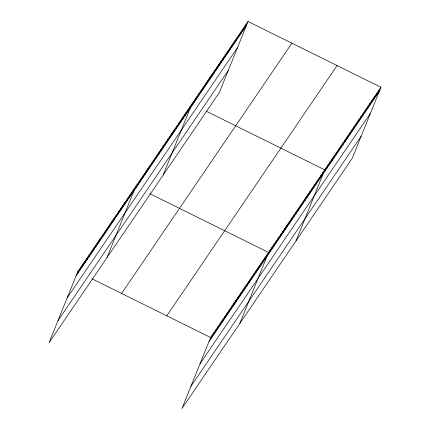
<?xml version="1.0" encoding="UTF-8"?>
<svg xmlns="http://www.w3.org/2000/svg" width="430" height="430" viewBox="0 0 430 430"><rect width="100%" height="100%" fill="white"/><g stroke="black" fill="none" stroke-linecap="round" stroke-linejoin="round"><path stroke-width="0.64" d="M248.051 21.5L77.733 271.755L49.052 342.742L219.37 92.488L248.051 21.5L380.948 87.258L352.267 158.245L181.949 408.5L210.63 337.512L380.948 87.258M77.916 273.12L79.545 269.094M79.727 270.459L81.356 266.433M81.539 267.799L83.162 263.778M83.345 265.143L84.973 261.118M85.156 262.483L86.785 258.457M86.968 259.822L88.591 255.802M88.773 257.167L90.402 253.141M90.585 254.506L92.213 250.48M92.396 251.846L94.019 247.82M94.202 249.19L95.831 245.165M96.014 246.53L97.642 242.504M97.825 243.869L99.448 239.843M99.631 241.214L101.26 237.188M101.442 238.553L103.071 234.527M103.254 235.893L104.877 231.867M105.06 233.237L106.688 229.212M106.871 230.577L108.5 226.551M108.682 227.916L110.306 223.89M110.489 225.261L112.117 221.235M112.3 222.6L113.928 218.574M114.111 219.94L115.734 215.914M115.917 217.279L117.546 213.258M117.729 214.624L119.357 210.598M119.54 211.963L121.163 207.937M121.346 209.302L122.975 205.282M123.157 206.647L124.786 202.621M124.969 203.987L126.592 199.961M126.775 201.326L128.403 197.3M128.586 198.671L130.215 194.645M130.397 196.01L132.021 191.984M132.203 193.35L133.832 189.324M106.962 257.656L135.643 186.668L136.74 187.211M135.826 188.028L137.455 184.002M137.643 185.362L139.266 181.336M139.454 182.702L141.083 178.676M141.266 180.036L142.894 176.01M143.082 177.37L144.706 173.349M144.894 174.709L146.523 170.683M146.705 172.043L148.334 168.017M148.522 169.382L150.145 165.356M150.333 166.716L151.957 162.69M152.145 164.05L153.773 160.025M153.962 161.39L155.585 157.364M155.773 158.724L157.396 154.698M157.584 156.058L159.213 152.037M159.396 153.397L161.024 149.371M161.212 150.731L162.836 146.705M163.024 148.071L164.652 144.045M164.835 145.404L166.464 141.379M166.652 142.738L168.275 138.713M168.463 140.078L170.092 136.052M170.275 137.412L171.903 133.386M172.091 134.746L173.715 130.725M173.903 132.085L175.526 128.059M175.714 129.419L177.343 125.393M177.525 126.759L179.154 122.733M179.342 124.093L180.965 120.067M181.154 121.427L182.782 117.401M182.965 118.766L184.594 114.74M184.782 116.1L186.405 112.074M186.593 113.434L188.222 109.413M188.404 110.773L190.033 106.747M163.163 175.075L191.845 104.081L192.941 104.624M192.033 105.447L193.661 101.421M193.844 102.781L195.473 98.755M195.661 100.115L197.284 96.089M197.472 97.454L199.095 93.428M199.283 94.788L200.912 90.762M201.095 92.127L202.724 88.102M202.912 89.462L204.535 85.436M204.723 86.795L206.352 82.77M206.534 84.135L208.163 80.109M208.351 81.469L209.974 77.443M210.162 78.803L211.791 74.777M211.974 76.142L213.602 72.116M213.791 73.476L215.414 69.45M215.602 70.816L217.225 66.79M217.413 68.15L219.042 64.124M219.23 65.484L220.853 61.458M221.041 62.823L222.665 58.797M222.853 60.157L224.481 56.131M224.664 57.491L226.293 53.465M226.481 54.83L228.104 50.804M228.292 52.164L229.921 48.139M230.104 49.504L231.732 45.478M231.921 46.838L233.544 42.812M233.732 44.172L235.361 40.146M235.543 41.511L237.172 37.485M237.36 38.845L238.983 34.819M239.171 36.179L240.795 32.153M240.983 33.518L242.611 29.493M242.799 30.852L244.423 26.827M244.611 28.192L246.234 24.166M210.813 338.878L212.441 334.852M212.624 336.217L214.253 332.191M214.436 333.562L216.059 329.536M216.242 330.901L217.87 326.875M218.053 328.24L219.682 324.215M219.864 325.585L221.488 321.559M221.67 322.925L223.299 318.899M223.482 320.264L225.11 316.238M225.293 317.609L226.916 313.583M227.099 314.948L228.728 310.922M228.91 312.287L230.539 308.262M230.722 309.627L232.345 305.606M232.528 306.972L234.156 302.946M234.339 304.311L235.968 300.285M236.151 301.65L237.774 297.63M237.957 298.995L239.585 294.969M239.768 296.334L241.397 292.309M241.579 293.674L243.203 289.648M243.385 291.019L245.014 286.993M245.197 288.358L246.825 284.332M247.008 285.697L248.631 281.671M248.814 283.042L250.443 279.016M250.625 280.381L252.254 276.356M252.437 277.721L254.06 273.695M254.243 275.066L255.871 271.04M256.054 272.405L257.683 268.379M257.866 269.744L259.489 265.719M259.672 267.089L261.3 263.063M261.483 264.428L263.112 260.403M263.294 261.768L264.918 257.742M265.1 259.107L266.729 255.087M239.859 323.414L268.54 252.426L149.893 193.72M268.723 253.786L270.352 249.76M270.54 251.125L272.163 247.1M272.351 248.459L273.98 244.433M274.163 245.793L275.791 241.767M275.979 243.133L277.603 239.107M277.791 240.467L279.419 236.441M279.602 237.801L281.231 233.78M281.419 235.14L283.042 231.114M283.23 232.474L284.853 228.448M285.042 229.814L286.67 225.788M286.853 227.148L288.482 223.122M288.67 224.481L290.293 220.456M290.481 221.821L292.11 217.795M292.292 219.155L293.921 215.129M294.109 216.489L295.733 212.468M295.921 213.828L297.549 209.802M297.732 211.162L299.361 207.136M299.549 208.502L301.172 204.476M301.36 205.836L302.989 201.81M303.171 203.17L304.8 199.144M304.988 200.509L306.612 196.483M306.8 197.843L308.423 193.817M308.611 195.177L310.24 191.156M310.422 192.516L312.051 188.49M312.239 189.85L313.862 185.825M314.05 187.19L315.679 183.164M315.862 184.524L317.49 180.498M317.679 181.858L319.302 177.832M319.49 179.197L321.119 175.171M321.301 176.531L322.93 172.505M296.06 240.832L324.741 169.845L206.099 111.133M324.929 171.204L326.553 167.179M326.741 168.538L328.369 164.513M328.558 165.878L330.181 161.852M330.369 163.212L331.992 159.186M332.18 160.546L333.809 156.52M333.992 157.885L335.62 153.859M335.808 155.219L337.432 151.193M337.62 152.553L339.248 148.533M339.431 149.893L341.06 145.867M341.248 147.227L342.871 143.201M343.059 144.566L344.688 140.54M344.871 141.9L346.499 137.874M346.688 139.234L348.311 135.208M348.499 136.573L350.122 132.547M350.31 133.907L351.939 129.881M352.127 131.241L353.75 127.221M353.938 128.581L355.562 124.555M355.75 125.915L357.378 121.889M357.561 123.254L359.19 119.228M359.378 120.588L361.001 116.562M361.189 117.922L362.818 113.896M363.001 115.261L364.629 111.236M364.817 112.595L366.441 108.57M366.629 109.93L368.257 105.909M368.44 107.269L370.069 103.243M370.257 104.603L371.88 100.577M372.068 101.942L373.691 97.916M373.88 99.276L375.508 95.25M375.691 96.61L377.32 92.584M377.508 93.95L379.131 89.924M76.11 275.781L246.422 25.526M67.182 297.877L237.494 47.622M57.98 320.646L228.298 70.391M121.593 293.454L291.906 43.199M166.775 315.813L337.088 65.559M209.007 341.538L379.319 91.284M200.079 363.635L370.391 113.38M190.877 386.403L361.195 136.149M77.733 271.755L78.83 272.298M91.988 278.807L210.63 337.512"/></g></svg>
